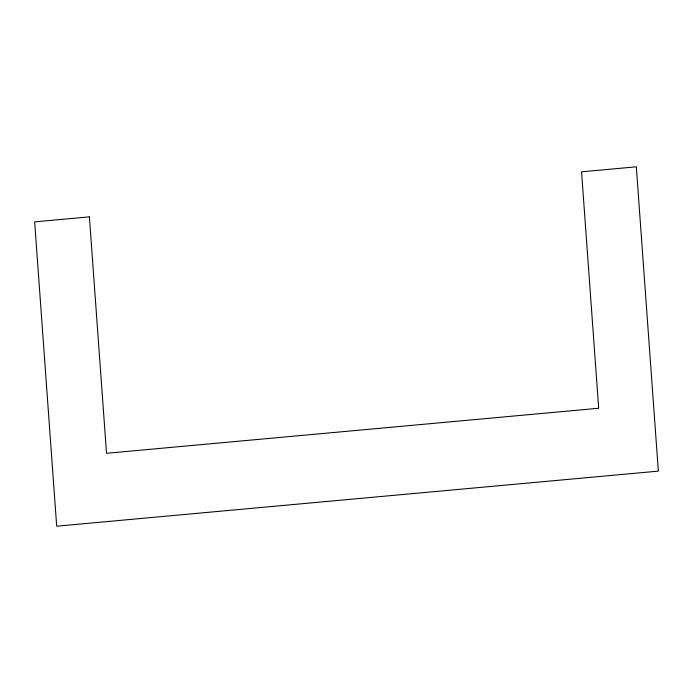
<?xml version="1.0" encoding="UTF-8"?>
<svg xmlns="http://www.w3.org/2000/svg" width="693" height="693" viewBox="0 0 693 693"><rect width="100%" height="100%" fill="white"/><g stroke="black" fill="none" stroke-linecap="round" stroke-linejoin="round"><path stroke-width="1.04" d="M89.397 216.866L34.65 221.873L56.687 526.186L658.35 471.127L636.313 166.814L581.557 171.821L598.683 408.255L106.523 453.3L89.397 216.866"/></g></svg>
